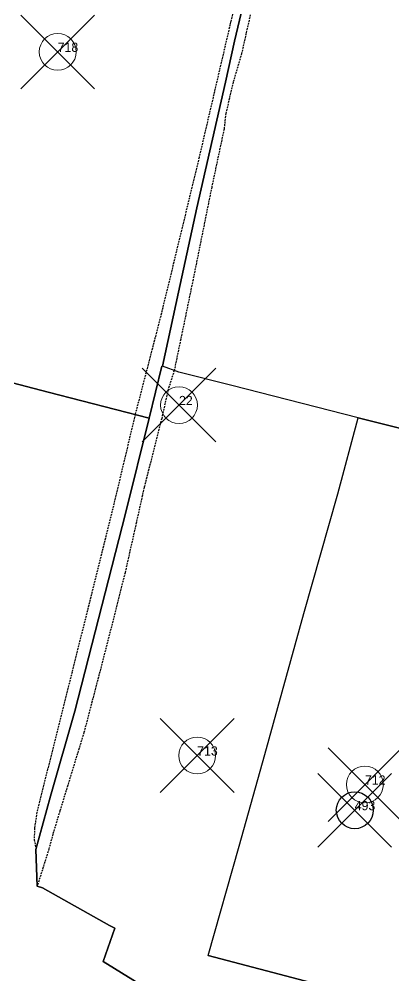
# Model space of a CAD drawing. Header units: millimetres. Extents: x -1419336 to 38707697, y -75591640 to 81.
# Drawn here: x 176.5 to 278.1, y -1027.9 to -768.3 of the extents above; entities that cross this region are included whole.
import ezdxf

# ---------------------------------------------------------------- set-up
doc = ezdxf.new("R2010")
doc.units = ezdxf.units.MM
doc.header["$PDMODE"] = 35
doc.header["$PDSIZE"] = 10
doc.linetypes.add('ACAD_ISO02W100', pattern=[15, 12, -3])
doc.linetypes.add('DASHED', pattern=[0.75, 0.5, -0.25])
for name, color, linetype, lineweight in [('Line_Vahivat', 250, 'ACAD_ISO02W100', 25), ('Poly_Survey_Bndry', 250, 'Continuous', 30), ('Text_Survey_No', 250, 'Continuous', 0)]:
    doc.layers.add(name, color=color, linetype=linetype, lineweight=lineweight)
doc.layers.add('Text_Chalta_No', color=1, linetype='Continuous', lineweight=0, true_color=0x0000ff)
doc.layers.add('Text_Survey_No_Old', color=5, linetype='Continuous')
doc.styles.get("Standard").update_dxf_attribs({"font": 'SakalBharati.ttf'})

msp = doc.modelspace()

# ---------------------------------------------------------------- linework, layer by layer
at = {"layer": 'Line_Vahivat', "linetype": 'DASHED'}
for points in [[(240.11, -742.19), (233.85, -769.1), (225.29, -805.87), (214.87, -848.93), (207.93, -875.64), (201.86, -901.18), (190.82, -945.52), (184.21, -971.84), (181.27, -983.55), (180.65, -987.82), (180.55, -990.98), (181.04, -993.63)], [(241.8, -755.42), (236.82, -777.66), (234.52, -785.43), (232.55, -793.9), (232.05, -798.17), (228.71, -813.9), (223.64, -839.05), (218.54, -863.68), (216.86, -868.94), (215.14, -876.66), (210.4, -895.33), (205.2, -918.57), (199.49, -941.1)], [(199.49, -941.1), (194.05, -961.88), (187.54, -983.15), (185.62, -989.44), (184.56, -993.45)], [(184.56, -993.45), (181.38, -1003.59)]]:
    msp.add_lwpolyline(points, dxfattribs=at)
at = {"layer": 'Poly_Survey_Bndry'}
for points in [[(250.72, -705.71), (249.93, -708.82), (247.69, -719.3), (245.55, -728.69), (242.91, -740.79), (242.65, -741.85), (242.31, -743.11), (242.05, -744.35), (241.74, -745.64), (240.93, -749.3), (239.31, -755.57), (234.91, -774.3), (232.47, -785.4), (224.64, -819.51), (219.68, -842.4), (215.32, -862.52)], [(139.14, -750.23), (130.41, -802.17), (126.03, -831.69), (122.44, -852.53), (116.73, -879.16), (107.77, -910.49), (100.28, -937.48), (92.1, -967.34), (125.08, -979.38), (128.53, -961.33), (135.16, -925.61), (147.3, -860.01), (162.79, -863.93), (184.37, -869.52), (211.71, -876.63), (215.19, -862.47), (215.32, -862.52), (219.68, -842.4), (224.64, -819.51), (232.47, -785.4), (234.91, -774.3), (239.31, -755.57)], [(382.3, -766.89), (380.52, -775.56), (374.57, -796.62), (371.22, -811.57), (361.57, -861.3), (354.38, -898.04), (348.98, -896.7), (309.36, -886.76), (268.4, -876.51), (234.13, -867.7), (219.82, -864.13), (215.32, -862.52), (219.68, -842.4), (224.64, -819.51), (232.47, -785.4), (234.91, -774.3), (239.31, -755.57)], [(211.71, -876.63), (184.37, -869.52), (162.79, -863.93), (147.3, -860.01), (135.16, -925.61), (128.53, -961.33), (125.08, -979.38)], [(123.51, -1143.91), (199.1, -1126.58), (203.75, -1099.08), (204.28, -1097.91), (205.41, -1089.58), (211.05, -1055.35), (211.41, -1053.79), (215.34, -1033.99), (199.3, -1023.99), (202.4, -1014.95), (200.95, -1014.24), (182.78, -1004.05), (181.38, -1003.59), (181.04, -993.63), (185.02, -979.18), (191.62, -956.1), (205.33, -902.51), (211.71, -876.63), (184.37, -869.52), (162.79, -863.93)], [(255.64, -1029.77), (227.78, -1022.38), (236.19, -992.71), (243.13, -967.88), (253.73, -929.61), (262.9, -897.1), (268.4, -876.51), (234.13, -867.7), (219.82, -864.13), (215.32, -862.52), (215.19, -862.47), (211.71, -876.63), (205.33, -902.51), (191.62, -956.1), (185.02, -979.18), (181.04, -993.63), (181.38, -1003.59), (182.78, -1004.05), (200.95, -1014.24), (202.4, -1014.95), (199.3, -1023.99), (215.34, -1033.99)], [(215.32, -862.52), (215.19, -862.47), (211.71, -876.63)], [(268.4, -876.51), (234.13, -867.7), (219.82, -864.13), (215.32, -862.52)], [(211.71, -876.63), (205.33, -902.51), (191.62, -956.1), (185.02, -979.18), (181.04, -993.63), (181.38, -1003.59), (182.78, -1004.05)], [(227.78, -1022.38), (236.19, -992.71), (243.13, -967.88), (253.73, -929.61), (262.9, -897.1), (268.4, -876.51)], [(268.4, -876.51), (309.36, -886.76)], [(182.78, -1004.05), (200.95, -1014.24), (202.4, -1014.95), (199.3, -1023.99), (215.34, -1033.99), (211.41, -1053.79), (211.05, -1055.35), (205.41, -1089.58), (204.28, -1097.91), (203.75, -1099.08), (199.1, -1126.58)], [(227.78, -1022.38), (255.64, -1029.77), (245.41, -1091.51), (238.58, -1130.92)]]:
    msp.add_lwpolyline(points, dxfattribs=at)
msp.add_lwpolyline([(278.75, -1130.43), (238.58, -1130.92), (245.41, -1091.51), (255.64, -1029.77), (227.78, -1022.38), (236.19, -992.71), (243.13, -967.88), (253.73, -929.61), (262.9, -897.1), (268.4, -876.51), (309.36, -886.76), (290.59, -983.46), (280.27, -1035.88), (293.06, -1039.09), (281.54, -1111.9)], close=True, dxfattribs=at)
at = {"layer": 'Text_Chalta_No'}
msp.add_point((219.84, -873.07), dxfattribs=at)
at = {"layer": 'Text_Survey_No'}
for p in [(186.93, -777.22), (224.77, -968.14), (270.28, -976.01)]:
    msp.add_point(p, dxfattribs=at)
at = {"layer": 'Text_Survey_No_Old'}
msp.add_point((267.51, -983), dxfattribs=at)

# ---------------------------------------------------------------- texts
at = {"layer": 'Text_Chalta_No', "linetype": 'DASHED'}
msp.add_text('22', height=2.5, dxfattribs=at).set_placement((219.84, -873.07))
at = {"layer": 'Text_Survey_No', "linetype": 'DASHED'}
for s, p in [('718', (186.93, -777.22)), ('713', (224.77, -968.14)), ('712', (270.28, -976.01))]:
    msp.add_text(s, height=2.5, dxfattribs=at).set_placement(p)
at = {"layer": 'Text_Survey_No_Old', "linetype": 'DASHED'}
msp.add_text('493', height=2.5, dxfattribs=at).set_placement((267.51, -983))

doc.saveas('drawing.dxf')
